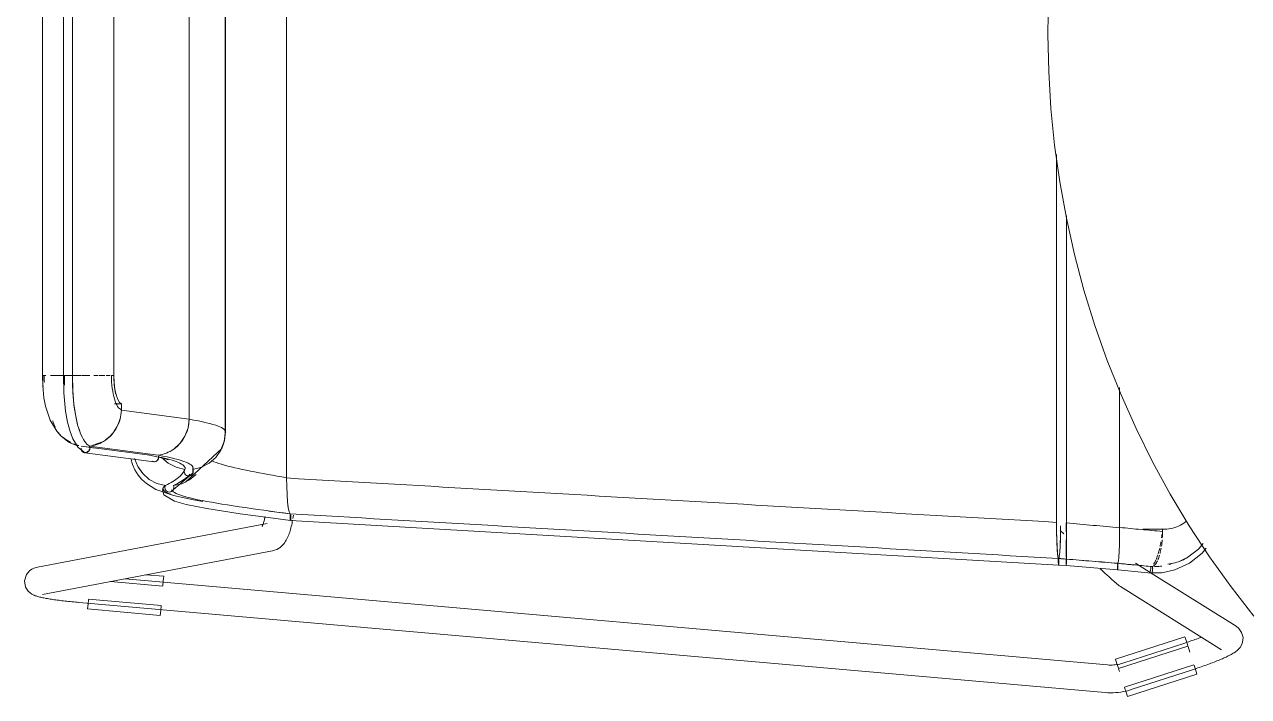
# Model space of a CAD drawing. Header units: millimetres. Extents: x 155927 to 317870, y -36033 to 97293.
# Drawn here: x 168905 to 169434, y 12020 to 12310 of the extents above; entities that cross this region are included whole.
import ezdxf

# ---------------------------------------------------------------- set-up
doc = ezdxf.new("R2010")
doc.units = ezdxf.units.MM
doc.header["$MEASUREMENT"] = 0
doc.layers.add('I-FURN', color=8, linetype='CONTINUOUS', lineweight=9)

msp = doc.modelspace()

# ---------------------------------------------------------------- linework, layer by layer
at = {"layer": 'I-FURN'}
for p, q in [((169018.32, 12497.7), (169018.32, 12114.3)), ((169018.32, 12114.3), (169018.32, 12497.7)), ((168991.82, 12478.39), (168991.82, 12133.6)), ((168991.82, 12133.6), (168991.82, 12478.39)), ((168976.22, 12472.35), (168976.22, 12139.64)), ((168976.22, 12139.64), (168976.22, 12472.35)), ((168912.86, 12453.42), (168912.86, 12158.57)), ((168921.89, 12453.42), (168921.89, 12158.57)), ((168925.86, 12158.57), (168925.86, 12453.42)), ((168943.7, 12453.42), (168943.7, 12158.57)), ((168943.76, 12158.57), (168943.76, 12453.42)), ((168991.97, 12134.14), (168991.97, 12438.94)), ((169347.45, 12314.63), (169347.36, 12306)), ((169347.36, 12306), (169347.68, 12290)), ((169347.68, 12290), (169348.64, 12274.03)), ((169348.64, 12274.03), (169350.24, 12258.11)), ((169350.24, 12258.11), (169352.47, 12242.27)), ((169351.06, 12254.14), (169351.06, 12095.04)), ((169351.06, 12095.04), (169351.06, 12254.14)), ((169352.47, 12242.27), (169355.33, 12226.53)), ((169355.33, 12226.53), (169358.82, 12210.91)), ((169355.37, 12227.78), (169355.37, 12094.78)), ((169355.37, 12094.78), (169355.37, 12227.78)), ((169358.82, 12210.91), (169362.94, 12195.45)), ((169362.94, 12195.45), (169367.67, 12180.17)), ((169367.67, 12180.17), (169373, 12165.09)), ((169373, 12165.09), (169378.94, 12150.23)), ((168912.86, 12158.57), (168913.03, 12158.57)), ((168912.94, 12154.05), (168912.86, 12158.57)), ((168914.35, 12158.57), (168912.87, 12158.57)), ((168918.95, 12158.57), (168916.38, 12158.57)), ((168919.11, 12158.57), (168922.14, 12158.57)), ((168922.14, 12158.57), (168919.12, 12158.57)), ((168925.85, 12158.57), (168921.89, 12158.57)), ((168922.04, 12151.01), (168921.89, 12158.57)), ((168921.89, 12158.57), (168921.96, 12158.57)), ((168921.96, 12158.57), (168922.16, 12158.57)), ((168922.16, 12158.57), (168922.46, 12158.57)), ((168922.46, 12158.57), (168922.85, 12158.57)), ((168922.85, 12158.57), (168923.31, 12158.57)), ((168923.31, 12158.57), (168923.8, 12158.57)), ((168923.8, 12158.57), (168924.3, 12158.57)), ((168924.3, 12158.57), (168924.77, 12158.57)), ((168924.77, 12158.57), (168925.19, 12158.57)), ((168925.19, 12158.57), (168925.52, 12158.57)), ((168925.52, 12158.57), (168925.74, 12158.57)), ((168925.74, 12158.57), (168925.85, 12158.57)), ((168925.83, 12158.57), (168929.64, 12158.57)), ((168929.64, 12158.57), (168925.83, 12158.57)), ((168925.85, 12158.57), (168925.94, 12152.16)), ((168933.39, 12158.57), (168929.83, 12158.57)), ((168936.86, 12158.57), (168935.02, 12158.57)), ((168939.84, 12158.57), (168937.38, 12158.57)), ((168942.17, 12158.57), (168940.43, 12158.57)), ((168943.86, 12155.53), (168943.76, 12158.57)), ((168913.46, 12148.84), (168912.94, 12154.05)), ((168922.84, 12143.12), (168922.04, 12151.01)), ((168925.94, 12152.16), (168926.42, 12146.17)), ((168944.18, 12152.68), (168943.86, 12155.53)), ((168944.69, 12150.19), (168944.18, 12152.68)), ((169378.34, 12092.84), (169378.34, 12153.32)), ((169378.34, 12153.32), (169378.34, 12092.84)), ((168914.11, 12145.35), (168913.46, 12148.84)), ((168916.13, 12139.19), (168914.11, 12145.35)), ((168926.42, 12146.17), (168927.25, 12140.74)), ((168944.01, 12146.22), (168947.01, 12146.22)), ((168945.36, 12148.21), (168944.69, 12150.19)), ((168946.15, 12146.85), (168945.36, 12148.21)), ((168947.01, 12146.22), (168946.15, 12146.85)), ((168946.95, 12143.5), (168947.01, 12146.22)), ((169378.94, 12150.23), (169385.46, 12135.62)), ((168923.71, 12138.41), (168922.84, 12143.12)), ((168927.25, 12140.74), (168928.05, 12137.24)), ((168976.22, 12139.64), (168946.95, 12143.5)), ((168919, 12134.48), (168916.13, 12139.19)), ((168920.83, 12132.5), (168919, 12134.48)), ((168924.79, 12134.36), (168923.71, 12138.41)), ((168928.05, 12137.24), (168928.93, 12134.41)), ((168974.43, 12132.32), (168975.75, 12135.87)), ((168975.75, 12135.87), (168976.22, 12139.64)), ((169385.46, 12135.62), (169392.56, 12121.28)), ((168922.9, 12130.83), (168920.83, 12132.5)), ((168925.17, 12129.5), (168922.9, 12130.83)), ((168925.98, 12131.2), (168924.79, 12134.36)), ((168928.28, 12127.37), (168925.98, 12131.2)), ((168928.93, 12134.41), (168929.12, 12133.9)), ((168969.61, 12126.72), (168972.35, 12129.21)), ((168972.35, 12129.21), (168974.43, 12132.32)), ((168989.81, 12125.93), (168991.53, 12130.39)), ((168991.34, 12129.81), (168989.98, 12126.25)), ((168989.98, 12126.24), (168991.35, 12129.81)), ((168991.82, 12133.6), (168991.34, 12129.81)), ((168991.35, 12129.81), (168991.82, 12133.6)), ((168991.53, 12130.39), (168991.97, 12134.14)), ((168930.66, 12125.47), (168928.28, 12127.37)), ((168959.3, 12124.11), (168929.6, 12127.96)), ((168935.57, 12127.19), (168930.8, 12127.8)), ((168960.94, 12121.26), (168931.16, 12125.12)), ((168962.85, 12124.09), (168933.15, 12127.94)), ((168964.81, 12122.86), (168958.52, 12124.24)), ((168974.71, 12112.43), (168990.4, 12127.03)), ((168989.98, 12126.25), (168987.81, 12123.11)), ((168987.81, 12123.11), (168989.98, 12126.24)), ((168990.4, 12127.03), (168991.11, 12128.95)), ((168951.09, 12122.58), (168951.75, 12120.07)), ((168951.75, 12120.07), (168952.78, 12117.7)), ((168952.6, 12122.72), (168954, 12119.2)), ((168954, 12119.2), (168956.18, 12116.12)), ((168960.26, 12121.5), (168960.7, 12121.31)), ((168960.7, 12121.31), (168961.17, 12121.25)), ((168961.17, 12121.25), (168961.64, 12121.32)), ((168961.64, 12121.32), (168962.08, 12121.5)), ((168962.08, 12121.5), (168962.47, 12121.8)), ((168962.47, 12121.8), (168962.77, 12122.18)), ((168962.77, 12122.18), (168962.96, 12122.63)), ((168962.96, 12122.63), (168963.04, 12123.12)), ((168963.04, 12123.12), (168963, 12123.62)), ((168964.34, 12123.11), (168967.21, 12120.6)), ((168967.24, 12122.11), (168964.81, 12122.86)), ((168967.21, 12120.6), (168970.61, 12118.84)), ((168970.61, 12118.84), (168974.32, 12117.95)), ((168977.8, 12116.14), (168977.85, 12119.02)), ((168977.83, 12117.95), (168981.54, 12118.84)), ((168984.93, 12120.6), (168981.54, 12118.85)), ((168981.54, 12118.84), (168984.94, 12120.6)), ((168987.81, 12123.11), (168984.93, 12120.6)), ((168984.94, 12120.6), (168987.81, 12123.11)), ((169392.56, 12121.28), (169400.23, 12107.24)), ((168952.78, 12117.7), (168954.15, 12115.5)), ((168954.15, 12115.5), (168955.84, 12113.53)), ((168956.18, 12116.12), (168954.44, 12118.45)), ((168955.84, 12113.53), (168957.8, 12111.79)), ((168956.18, 12116.12), (168959, 12113.64)), ((168959, 12113.64), (168962.32, 12111.9)), ((168968.51, 12108.32), (168977.93, 12116.44)), ((168976.38, 12113.38), (168973.05, 12111.73)), ((168973.06, 12111.73), (168976.38, 12113.37)), ((168974.04, 12117.27), (168974.22, 12117.71)), ((168974.16, 12117.48), (168974.12, 12116.98)), ((168974.12, 12116.98), (168974.21, 12116.49)), ((168974.13, 12116.99), (168974.16, 12117.48)), ((168974.21, 12116.5), (168974.13, 12116.99)), ((168974.16, 12117.48), (168974.33, 12117.95)), ((168974.32, 12117.95), (168974.16, 12117.48)), ((168974.41, 12116.05), (168974.21, 12116.5)), ((168974.21, 12116.49), (168974.41, 12116.04)), ((168974.72, 12115.66), (168974.41, 12116.05)), ((168974.41, 12116.04), (168974.72, 12115.66)), ((168975.13, 12115.37), (168974.72, 12115.66)), ((168974.72, 12115.66), (168975.12, 12115.36)), ((168975.12, 12115.36), (168975.59, 12115.18)), ((168975.59, 12115.18), (168975.13, 12115.37)), ((168976.08, 12115.11), (168975.59, 12115.18)), ((168975.59, 12115.18), (168976.08, 12115.11)), ((168976.57, 12115.18), (168976.08, 12115.11)), ((168976.08, 12115.11), (168976.57, 12115.18)), ((168979.22, 12115.77), (168976.38, 12113.38)), ((168976.38, 12113.37), (168979.21, 12115.77)), ((168977.03, 12115.37), (168976.57, 12115.18)), ((168976.57, 12115.18), (168977.03, 12115.36)), ((168977.43, 12115.66), (168977.03, 12115.37)), ((168977.03, 12115.36), (168977.43, 12115.66)), ((168977.74, 12116.05), (168977.43, 12115.66)), ((168977.43, 12115.66), (168977.75, 12116.04)), ((168977.95, 12116.5), (168977.74, 12116.05)), ((168977.75, 12116.04), (168977.95, 12116.49)), ((168977.83, 12117.95), (168977.99, 12117.48)), ((168977.99, 12117.48), (168977.83, 12117.95)), ((168978.03, 12116.99), (168977.95, 12116.5)), ((168977.95, 12116.49), (168978.03, 12116.98)), ((168977.99, 12117.48), (168978.03, 12116.99)), ((168978.03, 12116.98), (168977.99, 12117.48)), ((169018.32, 12114.3), (169018.38, 12110.53)), ((169018.38, 12110.53), (169018.32, 12114.22)), ((168957.8, 12111.79), (168961.91, 12109.29)), ((168961.91, 12109.29), (168969.54, 12106.61)), ((168962.32, 12111.9), (168965.95, 12110.99)), ((168964.74, 12109.17), (168965.03, 12110.09)), ((168965.27, 12106.99), (168964.74, 12109.17)), ((168965.75, 12110.03), (168965.79, 12110.52)), ((168965.79, 12110.52), (168965.75, 12110.02)), ((168965.82, 12109.53), (168965.75, 12110.03)), ((168965.75, 12110.02), (168965.82, 12109.53)), ((168965.79, 12110.52), (168965.96, 12110.99)), ((168965.95, 12110.99), (168965.79, 12110.52)), ((168966.02, 12109.08), (168965.82, 12109.53)), ((168965.82, 12109.53), (168966.02, 12109.07)), ((168966.33, 12108.69), (168966.02, 12109.08)), ((168966.02, 12109.07), (168966.32, 12108.69)), ((168966.32, 12108.69), (168966.72, 12108.39)), ((168966.72, 12108.39), (168966.33, 12108.69)), ((168967.17, 12108.19), (168966.72, 12108.39)), ((168966.72, 12108.39), (168967.17, 12108.19)), ((168967.66, 12108.12), (168967.17, 12108.19)), ((168967.17, 12108.19), (168967.66, 12108.12)), ((168968.14, 12108.18), (168967.66, 12108.12)), ((168967.66, 12108.12), (168968.14, 12108.18)), ((168968.6, 12108.36), (168968.14, 12108.18)), ((168968.14, 12108.18), (168968.6, 12108.36)), ((168968.78, 12108.47), (168968.57, 12108.34)), ((168969, 12108.65), (168968.6, 12108.36)), ((168968.6, 12108.36), (168969.01, 12108.65)), ((168969.32, 12109.03), (168969, 12108.65)), ((168969.01, 12108.65), (168969.32, 12109.03)), ((168969.53, 12109.48), (168969.32, 12109.03)), ((168969.32, 12109.03), (168969.53, 12109.48)), ((168973.05, 12111.73), (168969.44, 12110.94)), ((168969.44, 12110.94), (168973.06, 12111.73)), ((168969.44, 12110.94), (168969.59, 12110.47)), ((168969.59, 12110.47), (168969.44, 12110.94)), ((168969.62, 12109.97), (168969.53, 12109.48)), ((168969.53, 12109.48), (168969.62, 12109.97)), ((168969.59, 12110.47), (168969.62, 12109.97)), ((168969.62, 12109.97), (168969.59, 12110.47)), ((169018.38, 12110.53), (169018.53, 12106.99)), ((169018.53, 12106.99), (169018.38, 12110.46)), ((168969.9, 12104.22), (168965.27, 12106.99)), ((168969.54, 12106.61), (168978.06, 12104.72)), ((168974.9, 12102.81), (168969.9, 12104.22)), ((168983.92, 12101.01), (168974.9, 12102.81)), ((168978.06, 12104.72), (168982.13, 12103.99)), ((169018.53, 12106.99), (169018.77, 12103.89)), ((169018.77, 12103.89), (169018.54, 12106.94)), ((169018.77, 12103.89), (169019.08, 12101.4)), ((169019.09, 12101.39), (169018.78, 12103.86)), ((169400.23, 12107.24), (169408.46, 12093.52)), ((168990.24, 12099.97), (168983.92, 12101.01)), ((168998.25, 12098.79), (168990.24, 12099.97)), ((169008.18, 12097.44), (168998.25, 12098.79)), ((169008.93, 12097.03), (169009.03, 12097.52)), ((169019.08, 12101.4), (169019.45, 12099.65)), ((169019.45, 12099.65), (169019.09, 12101.39)), ((169019.85, 12098.74), (169019.45, 12099.65)), ((169019.45, 12099.65), (169019.85, 12098.75)), ((169019.85, 12098.75), (169019.83, 12098.28)), ((169019.83, 12098.27), (169019.85, 12098.74)), ((169019.83, 12098.28), (169019.83, 12097.78)), ((169019.83, 12097.78), (169019.83, 12098.27)), ((169019.83, 12097.78), (169019.84, 12097.29)), ((169019.84, 12097.28), (169019.83, 12097.78)), ((169020.24, 12097.25), (169020.25, 12097.74)), ((169020.25, 12097.74), (169020.25, 12098.24)), ((169020.25, 12098.24), (169020.25, 12097.74)), ((169020.25, 12097.74), (169020.25, 12097.24)), ((169021.17, 12097.4), (169021.27, 12098.13)), ((169009.96, 12094.48), (168910.67, 12075.66)), ((169007.73, 12093.26), (169007.75, 12093.28)), ((169007.75, 12093.28), (169007.79, 12093.36)), ((169007.79, 12093.36), (169007.84, 12093.44)), ((169007.84, 12093.44), (169007.91, 12093.6)), ((169007.91, 12093.6), (169008, 12093.79)), ((169008, 12093.79), (169008.09, 12094.02)), ((169008.09, 12094.02), (169008.19, 12094.29)), ((169020.04, 12095.88), (169008.18, 12097.44)), ((169008.19, 12094.29), (169008.3, 12094.59)), ((169008.3, 12094.59), (169008.41, 12094.93)), ((169008.41, 12094.93), (169008.52, 12095.3)), ((169008.52, 12095.3), (169008.62, 12095.69)), ((169008.62, 12095.69), (169008.73, 12096.11)), ((169008.73, 12096.11), (169008.83, 12096.56)), ((169008.83, 12096.56), (169008.93, 12097.03)), ((169019.84, 12097.29), (169019.86, 12096.83)), ((169019.86, 12096.83), (169019.84, 12097.28)), ((169019.86, 12096.83), (169019.89, 12096.44)), ((169019.89, 12096.44), (169019.86, 12096.83)), ((169019.89, 12096.44), (169019.94, 12096.15)), ((169019.94, 12096.14), (169019.89, 12096.44)), ((169019.94, 12096.15), (169019.99, 12095.95)), ((169019.99, 12095.95), (169019.94, 12096.14)), ((169019.99, 12095.95), (169020.04, 12095.88)), ((169020.04, 12095.88), (169019.99, 12095.95)), ((169020.04, 12095.88), (169020.09, 12095.94)), ((169020.09, 12095.94), (169020.04, 12095.88)), ((169020.04, 12095.88), (169351.95, 12076.59)), ((169020.06, 12092.01), (169020.23, 12092.64)), ((169020.09, 12095.94), (169020.14, 12096.13)), ((169020.14, 12096.12), (169020.09, 12095.94)), ((169020.14, 12096.13), (169020.19, 12096.42)), ((169020.19, 12096.41), (169020.14, 12096.12)), ((169020.19, 12096.42), (169020.22, 12096.8)), ((169020.22, 12096.79), (169020.19, 12096.41)), ((169020.22, 12096.8), (169020.24, 12097.25)), ((169020.25, 12097.24), (169020.22, 12096.79)), ((169020.23, 12092.64), (169020.39, 12093.29)), ((169020.39, 12093.29), (169020.55, 12093.94)), ((169020.55, 12093.94), (169020.69, 12094.61)), ((169020.69, 12094.61), (169020.82, 12095.29)), ((169020.82, 12095.29), (169020.95, 12095.98)), ((169021.06, 12096.69), (169021.17, 12097.4)), ((169351.06, 12095.04), (169351.08, 12091.26)), ((169352.82, 12091.25), (169352.84, 12093.51)), ((169355.25, 12090.99), (169355.24, 12094.77)), ((169355.24, 12094.77), (169355.25, 12090.99)), ((169355.37, 12094.78), (169355.37, 12090.99)), ((169355.37, 12090.99), (169355.37, 12094.78)), ((169378.31, 12089.08), (169378.34, 12092.84)), ((169378.34, 12092.72), (169378.31, 12089.07)), ((169396.89, 12092.19), (169396.89, 12091.14)), ((169408.46, 12093.52), (169417.23, 12080.14)), ((169017.88, 12086.86), (169018.21, 12087.4)), ((169018.21, 12087.4), (169018.5, 12087.93)), ((169018.5, 12087.93), (169018.77, 12088.49)), ((169018.77, 12088.49), (169019.02, 12089.05)), ((169019.02, 12089.05), (169019.26, 12089.62)), ((169019.26, 12089.62), (169019.48, 12090.2)), ((169019.48, 12090.2), (169019.68, 12090.79)), ((169019.68, 12090.79), (169019.88, 12091.4)), ((169019.88, 12091.4), (169020.06, 12092.01)), ((169351.08, 12091.26), (169351.16, 12087.7)), ((169351.16, 12087.7), (169351.28, 12084.57)), ((169352.61, 12084.58), (169352.74, 12087.7)), ((169352.7, 12091.56), (169354.23, 12090.08)), ((169352.74, 12087.7), (169352.82, 12091.25)), ((169355.26, 12084.31), (169355.25, 12087.43)), ((169355.25, 12087.43), (169355.26, 12084.31)), ((169355.37, 12090.99), (169355.36, 12087.43)), ((169355.36, 12087.42), (169355.37, 12090.99)), ((169355.36, 12087.42), (169355.36, 12084.3)), ((169355.36, 12084.29), (169355.36, 12087.42)), ((169378.31, 12088.98), (169378.24, 12085.54)), ((169378.24, 12085.54), (169378.31, 12088.98)), ((169388.38, 12092.13), (169398.13, 12092.13)), ((168912.9, 12063.87), (169012.19, 12082.69)), ((169012.19, 12082.69), (169013.18, 12082.95)), ((169013.18, 12082.95), (169014.08, 12083.31)), ((169014.08, 12083.31), (169014.87, 12083.75)), ((169014.87, 12083.75), (169015.55, 12084.23)), ((169015.55, 12084.23), (169016.15, 12084.74)), ((169016.15, 12084.74), (169016.67, 12085.26)), ((169016.67, 12085.26), (169017.12, 12085.79)), ((169017.12, 12085.79), (169017.52, 12086.32)), ((169017.52, 12086.32), (169017.88, 12086.86)), ((169351.28, 12084.57), (169351.45, 12082.06)), ((169351.45, 12082.06), (169351.64, 12080.31)), ((169352.26, 12080.33), (169352.45, 12082.09)), ((169352.45, 12082.09), (169352.61, 12084.58)), ((169355.27, 12081.81), (169355.26, 12084.31)), ((169355.26, 12084.31), (169355.27, 12081.81)), ((169355.29, 12080.06), (169355.27, 12081.81)), ((169355.27, 12081.81), (169355.29, 12080.06)), ((169355.34, 12081.79), (169355.33, 12080.04)), ((169355.33, 12080.04), (169355.34, 12081.79)), ((169355.36, 12084.29), (169355.34, 12081.79)), ((169355.34, 12081.79), (169355.36, 12084.29)), ((169377.97, 12079.97), (169378.13, 12082.44)), ((169378.12, 12082.4), (169377.97, 12079.96)), ((169378.24, 12085.48), (169378.12, 12082.44)), ((169378.13, 12082.44), (169378.24, 12085.54)), ((169412.4, 12083.46), (169407.82, 12079.97)), ((169414.06, 12081.73), (169408.53, 12077.39)), ((169414.39, 12085.85), (169412.4, 12083.46)), ((169415.74, 12083.83), (169414.06, 12081.73)), ((169351.64, 12080.31), (169351.85, 12079.43)), ((169351.85, 12079.43), (169351.84, 12078.96)), ((169351.84, 12078.96), (169351.84, 12078.46)), ((169351.84, 12078.46), (169351.84, 12077.97)), ((169351.84, 12077.97), (169351.86, 12077.52)), ((169351.86, 12077.52), (169351.87, 12077.14)), ((169351.87, 12077.14), (169351.9, 12076.84)), ((169351.9, 12076.84), (169351.92, 12076.66)), ((169351.92, 12076.66), (169351.95, 12076.59)), ((169351.95, 12076.59), (169351.98, 12076.66)), ((169355.31, 12076.32), (169351.95, 12076.59)), ((169351.98, 12076.66), (169352, 12076.85)), ((169352, 12076.85), (169352.03, 12077.14)), ((169352.03, 12077.14), (169352.04, 12077.53)), ((169352.04, 12077.53), (169352.06, 12077.98)), ((169352.05, 12079.43), (169352.26, 12080.33)), ((169352.06, 12078.96), (169352.05, 12079.43)), ((169352.06, 12078.47), (169352.06, 12078.96)), ((169352.06, 12077.98), (169352.06, 12078.47)), ((169355.3, 12078.69), (169355.3, 12079.16)), ((169355.3, 12079.16), (169355.3, 12078.69)), ((169355.3, 12078.2), (169355.3, 12078.69)), ((169355.3, 12078.69), (169355.3, 12078.19)), ((169355.3, 12077.71), (169355.3, 12078.2)), ((169355.3, 12078.19), (169355.3, 12077.7)), ((169355.3, 12077.25), (169355.3, 12077.71)), ((169355.3, 12077.7), (169355.3, 12077.25)), ((169355.3, 12076.87), (169355.3, 12077.25)), ((169355.3, 12077.25), (169355.3, 12076.87)), ((169355.32, 12077.25), (169355.31, 12076.87)), ((169355.31, 12076.86), (169355.32, 12077.24)), ((169355.31, 12076.87), (169355.31, 12076.57)), ((169355.31, 12076.57), (169355.31, 12076.86)), ((169355.31, 12076.39), (169355.31, 12076.32)), ((169355.31, 12076.32), (169355.31, 12076.39)), ((169355.31, 12076.38), (169355.31, 12076.32)), ((169355.31, 12076.32), (169355.31, 12076.38)), ((169355.31, 12076.32), (169377.51, 12074.49)), ((169355.33, 12080.04), (169355.32, 12079.16)), ((169355.32, 12079.15), (169355.33, 12080.04)), ((169355.32, 12079.16), (169355.32, 12078.69)), ((169355.32, 12078.68), (169355.32, 12079.15)), ((169355.32, 12078.69), (169355.32, 12078.19)), ((169355.32, 12078.19), (169355.32, 12078.68)), ((169355.32, 12078.19), (169355.32, 12077.7)), ((169355.32, 12077.7), (169355.32, 12078.19)), ((169355.32, 12077.7), (169355.32, 12077.25)), ((169355.32, 12077.24), (169355.32, 12077.7)), ((169377.42, 12077.33), (169377.41, 12076.85)), ((169377.41, 12076.86), (169377.42, 12077.33)), ((169377.41, 12076.36), (169377.41, 12075.86)), ((169377.41, 12075.87), (169377.41, 12076.36)), ((169377.79, 12078.23), (169377.6, 12077.34)), ((169377.6, 12077.34), (169377.8, 12078.23)), ((169377.61, 12076.87), (169377.6, 12077.34)), ((169377.6, 12077.34), (169377.61, 12076.87)), ((169377.61, 12076.37), (169377.61, 12076.87)), ((169377.61, 12076.87), (169377.61, 12076.37)), ((169377.61, 12075.88), (169377.61, 12076.37)), ((169377.61, 12076.37), (169377.61, 12075.88)), ((169377.8, 12078.23), (169377.97, 12079.97)), ((169377.97, 12079.95), (169377.8, 12078.23)), ((169391.59, 12073.37), (169385.15, 12077.41)), ((169408.53, 12077.39), (169402.22, 12074.49)), ((169407.82, 12079.97), (169404.13, 12078.06)), ((169417.23, 12080.14), (169426.52, 12067.12)), ((168905.91, 12072.53), (168905.08, 12069.78)), ((168905.91, 12072.53), (168907.23, 12074.1)), ((168907.23, 12074.1), (168908.31, 12074.85)), ((168908.31, 12074.85), (168909.12, 12075.23)), ((168909.12, 12075.23), (168909.74, 12075.44)), ((168909.74, 12075.44), (168910.25, 12075.58)), ((168910.25, 12075.58), (168910.67, 12075.66)), ((168965.26, 12071.73), (168957.36, 12072.42)), ((168965.26, 12071.73), (168965.08, 12069.69)), ((169370.47, 12074.52), (169370, 12074.96)), ((169370.93, 12074.09), (169370.47, 12074.52)), ((169371.39, 12073.66), (169370.93, 12074.09)), ((169371.83, 12073.25), (169371.39, 12073.66)), ((169372.27, 12072.85), (169371.83, 12073.25)), ((169372.69, 12072.45), (169372.27, 12072.85)), ((169373.1, 12072.07), (169372.69, 12072.45)), ((169373.51, 12071.71), (169373.1, 12072.07)), ((169373.9, 12071.35), (169373.51, 12071.71)), ((169374.27, 12071.01), (169373.9, 12071.35)), ((169374.64, 12070.68), (169374.27, 12071.01)), ((169377.42, 12075.42), (169377.41, 12075.87)), ((169377.41, 12075.86), (169377.42, 12075.41)), ((169377.44, 12075.04), (169377.42, 12075.42)), ((169377.42, 12075.41), (169377.44, 12075.03)), ((169377.46, 12074.74), (169377.44, 12075.04)), ((169377.44, 12075.03), (169377.46, 12074.74)), ((169377.46, 12074.74), (169377.48, 12074.55)), ((169377.48, 12074.56), (169377.46, 12074.74)), ((169377.51, 12074.49), (169377.48, 12074.56)), ((169377.48, 12074.55), (169377.51, 12074.49)), ((169377.54, 12074.56), (169377.51, 12074.49)), ((169377.51, 12074.49), (169377.54, 12074.56)), ((169377.51, 12074.49), (169392, 12073.07)), ((169377.54, 12074.56), (169377.56, 12074.75)), ((169377.58, 12075.05), (169377.56, 12074.75)), ((169377.56, 12074.75), (169377.58, 12075.04)), ((169377.58, 12075.04), (169377.6, 12075.43)), ((169377.6, 12075.43), (169377.58, 12075.05)), ((169377.6, 12075.43), (169377.61, 12075.88)), ((169377.61, 12075.88), (169377.6, 12075.43)), ((169396.57, 12073.28), (169391.11, 12073.19)), ((169428.73, 12050.1), (169391.97, 12073.14)), ((169402.22, 12074.49), (169396.57, 12073.28)), ((168905.08, 12069.78), (168905.56, 12067.02)), ((168905.56, 12067.02), (168906.6, 12065.36)), ((168942.28, 12069.48), (168964.88, 12067.5)), ((169373.12, 12033.4), (168948.62, 12070.69)), ((168965.08, 12069.69), (168964.89, 12067.62)), ((169374.99, 12070.36), (169374.64, 12070.68)), ((169375.33, 12070.06), (169374.99, 12070.36)), ((169375.65, 12069.77), (169375.33, 12070.06)), ((169375.96, 12069.5), (169375.65, 12069.77)), ((169376.25, 12069.24), (169375.96, 12069.5)), ((169376.53, 12069), (169376.25, 12069.24)), ((169376.8, 12068.77), (169376.53, 12069)), ((169377.05, 12068.56), (169376.8, 12068.77)), ((169377.29, 12068.35), (169377.05, 12068.56)), ((169377.52, 12068.16), (169377.29, 12068.35)), ((169377.74, 12067.98), (169377.52, 12068.16)), ((169377.97, 12067.81), (169377.74, 12067.98)), ((169378.2, 12067.64), (169377.97, 12067.81)), ((169378.45, 12067.45), (169378.2, 12067.64)), ((169378.78, 12067.24), (169378.45, 12067.45)), ((169378.78, 12067.24), (169422.36, 12039.93)), ((169426.52, 12067.12), (169436.33, 12054.48)), ((168906.6, 12065.36), (168907.51, 12064.51)), ((168907.51, 12064.51), (168908.21, 12064.03)), ((168908.21, 12064.03), (168908.77, 12063.72)), ((168908.77, 12063.72), (168909.25, 12063.51)), ((168909.25, 12063.51), (168909.68, 12063.34)), ((168909.68, 12063.34), (168910.08, 12063.2)), ((168910.08, 12063.2), (168910.48, 12063.07)), ((168910.48, 12063.07), (168910.87, 12062.96)), ((168910.87, 12062.96), (168911.27, 12062.85)), ((168911.27, 12062.85), (168911.69, 12062.75)), ((168911.69, 12062.75), (168912.11, 12062.65)), ((168912.11, 12062.65), (168912.56, 12062.55)), ((168912.56, 12062.55), (168913.02, 12062.45)), ((168913.02, 12062.45), (168913.49, 12062.36)), ((168913.49, 12062.36), (168913.99, 12062.26)), ((168913.99, 12062.26), (168914.5, 12062.17)), ((168914.5, 12062.17), (168915.04, 12062.07)), ((168915.04, 12062.07), (168915.59, 12061.98)), ((168915.59, 12061.98), (168916.16, 12061.89)), ((168916.16, 12061.89), (168916.74, 12061.8)), ((168916.74, 12061.8), (168917.35, 12061.7)), ((168917.35, 12061.7), (168917.97, 12061.61)), ((168917.97, 12061.61), (168918.6, 12061.52)), ((168918.6, 12061.52), (168919.25, 12061.43)), ((168919.25, 12061.43), (168919.91, 12061.35)), ((168919.91, 12061.35), (168920.59, 12061.26)), ((168920.59, 12061.26), (168921.28, 12061.17)), ((168921.28, 12061.17), (168921.97, 12061.09)), ((168921.97, 12061.09), (168922.68, 12061.01)), ((168922.68, 12061.01), (168923.4, 12060.93)), ((168923.4, 12060.93), (168924.13, 12060.85)), ((168924.13, 12060.85), (168924.86, 12060.77)), ((168924.86, 12060.77), (168925.6, 12060.69)), ((168925.6, 12060.69), (168926.34, 12060.62)), ((168926.34, 12060.62), (168927.09, 12060.55)), ((168927.09, 12060.55), (168927.84, 12060.48)), ((168927.84, 12060.48), (168928.59, 12060.41)), ((168932.54, 12059.62), (168932.72, 12061.69)), ((168964.14, 12059.05), (168932.73, 12061.81)), ((168928.59, 12060.41), (168928.75, 12060.39)), ((168928.75, 12060.39), (169372.07, 12021.45)), ((168932.36, 12057.58), (168932.54, 12059.62)), ((168963.77, 12054.82), (168932.36, 12057.58)), ((168963.95, 12056.86), (168963.77, 12054.82)), ((168964.13, 12058.93), (168963.95, 12056.86)), ((169429.85, 12049.21), (169428.73, 12050.1)), ((169406.55, 12045.58), (169376.54, 12035.89)), ((169406.55, 12045.58), (169407.18, 12043.62)), ((169411.57, 12044.59), (169410.91, 12044.36)), ((169412.22, 12044.83), (169411.57, 12044.59)), ((169412.85, 12045.06), (169412.22, 12044.83)), ((169413.48, 12045.3), (169412.85, 12045.06)), ((169429.85, 12049.21), (169431.08, 12047.48)), ((169431.08, 12047.48), (169431.67, 12045.25)), ((169431.67, 12045.25), (169431.49, 12043.28)), ((169377.85, 12031.84), (169407.85, 12041.53)), ((169406.5, 12042.86), (169379.69, 12034.14)), ((169406.83, 12042.96), (169406.5, 12042.86)), ((169407.52, 12043.19), (169406.83, 12042.96)), ((169407.18, 12043.62), (169407.81, 12041.65)), ((169408.21, 12043.42), (169407.52, 12043.19)), ((169408.68, 12038.96), (169407.89, 12041.41)), ((169408.89, 12043.65), (169408.21, 12043.42)), ((169409.57, 12043.89), (169408.89, 12043.65)), ((169410.25, 12044.12), (169409.57, 12043.89)), ((169410.91, 12044.36), (169410.25, 12044.12)), ((169428.99, 12039.52), (169428.59, 12039.21)), ((169429.42, 12039.89), (169428.99, 12039.52)), ((169429.88, 12040.35), (169429.42, 12039.89)), ((169430.4, 12040.98), (169429.88, 12040.35)), ((169430.97, 12041.89), (169430.4, 12040.98)), ((169431.49, 12043.28), (169430.97, 12041.89)), ((169377.17, 12033.93), (169376.54, 12035.89)), ((169379.69, 12034.14), (169379.05, 12033.95)), ((169417.81, 12034.11), (169417.13, 12033.85)), ((169418.48, 12034.36), (169417.81, 12034.11)), ((169419.13, 12034.62), (169418.48, 12034.36)), ((169419.77, 12034.87), (169419.13, 12034.62)), ((169420.4, 12035.12), (169419.77, 12034.87)), ((169421.01, 12035.37), (169420.4, 12035.12)), ((169421.6, 12035.61), (169421.01, 12035.37)), ((169422.18, 12035.86), (169421.6, 12035.61)), ((169422.74, 12036.1), (169422.18, 12035.86)), ((169423.29, 12036.34), (169422.74, 12036.1)), ((169423.81, 12036.58), (169423.29, 12036.34)), ((169424.32, 12036.81), (169423.81, 12036.58)), ((169424.82, 12037.05), (169424.32, 12036.81)), ((169425.29, 12037.28), (169424.82, 12037.05)), ((169425.75, 12037.51), (169425.29, 12037.28)), ((169426.19, 12037.74), (169425.75, 12037.51)), ((169426.61, 12037.97), (169426.19, 12037.74)), ((169427.02, 12038.2), (169426.61, 12037.97)), ((169427.42, 12038.43), (169427.02, 12038.2)), ((169427.81, 12038.67), (169427.42, 12038.43)), ((169428.2, 12038.93), (169427.81, 12038.67)), ((169428.59, 12039.21), (169428.2, 12038.93)), ((169373.15, 12033.4), (169373.12, 12033.4)), ((169373.81, 12033.35), (169373.15, 12033.4)), ((169374.48, 12033.33), (169373.81, 12033.35)), ((169375.14, 12033.34), (169374.48, 12033.33)), ((169375.8, 12033.38), (169375.14, 12033.34)), ((169376.46, 12033.44), (169375.8, 12033.38)), ((169377.11, 12033.53), (169376.46, 12033.44)), ((169377.77, 12033.65), (169377.11, 12033.53)), ((169377.81, 12031.96), (169377.17, 12033.93)), ((169378.41, 12033.79), (169377.77, 12033.65)), ((169378.25, 12030.58), (169377.88, 12031.75)), ((169379.05, 12033.95), (169378.41, 12033.79)), ((169410.46, 12033.46), (169380.45, 12023.77)), ((169411.76, 12029.42), (169381.76, 12019.73)), ((169383.4, 12022.73), (169410.21, 12031.44)), ((169410.66, 12031.59), (169410.21, 12031.44)), ((169410.5, 12033.34), (169411.13, 12031.37)), ((169411.4, 12031.84), (169410.66, 12031.59)), ((169411.13, 12031.37), (169411.76, 12029.42)), ((169412.14, 12032.08), (169411.4, 12031.84)), ((169412.87, 12032.33), (169412.14, 12032.08)), ((169413.6, 12032.58), (169412.87, 12032.33)), ((169414.32, 12032.84), (169413.6, 12032.58)), ((169415.04, 12033.09), (169414.32, 12032.84)), ((169415.75, 12033.34), (169415.04, 12033.09)), ((169416.44, 12033.6), (169415.75, 12033.34)), ((169417.13, 12033.85), (169416.44, 12033.6)), ((169381.13, 12021.68), (169380.49, 12023.66)), ((169372.07, 12021.44), (169373.21, 12021.37)), ((169373.21, 12021.37), (169374.35, 12021.34)), ((169374.35, 12021.34), (169375.5, 12021.35)), ((169375.5, 12021.35), (169376.64, 12021.41)), ((169376.64, 12021.41), (169377.77, 12021.51)), ((169377.77, 12021.51), (169378.91, 12021.67)), ((169378.91, 12021.67), (169380.03, 12021.86)), ((169380.03, 12021.86), (169381.15, 12022.1)), ((169381.76, 12019.73), (169381.13, 12021.68)), ((169381.15, 12022.1), (169382.25, 12022.39)), ((169382.25, 12022.39), (169383.35, 12022.72)), ((169383.35, 12022.72), (169383.4, 12022.73))]:
    msp.add_line(p, q, dxfattribs=at)
for centre, major_axis, ratio, start_param, end_param in [((168917.13, 12158.57), (0, -12.4), 0.287441, 4.712389, 4.950404), ((168928.61, 12158.57), (15.75, 0), 0.000004, 5.8107, 5.99294), ((168961.15, 12139.77), (0, -15.78), 0.955139, 0.595876, 1.562553), ((168961.15, 12139.77), (0, -15.78), 0.955139, 0.112537, 0.354036), ((168961.15, 12139.77), (0, -15.78), 0.955139, 0.354206, 0.595753), ((168961.17, 12123.21), (0, -1.96), 0.955139, 5.775592, 8.064923)]:
    msp.add_ellipse(centre, major_axis=major_axis, ratio=ratio, start_param=start_param, end_param=end_param, dxfattribs=at)
for points in [[(168913.17, 12153.6), (168913.01, 12155.18), (168912.94, 12156.86), (168912.95, 12158.57)], [(168922.44, 12154.31), (168922.41, 12155.72), (168922.4, 12157.14), (168922.43, 12158.57)], [(168933.15, 12128.14), (168932.43, 12128.49), (168931.02, 12129.8), (168929.12, 12133.5), (168927.6, 12138.57), (168926.49, 12144.71), (168925.86, 12151.57), (168925.78, 12156.22), (168925.83, 12158.57)], [(168946.93, 12143.75), (168945.82, 12144), (168943.65, 12147.39), (168942.69, 12154.78), (168942.63, 12158.57)], [(168943.7, 12157.73), (168943.76, 12154.95), (168944.03, 12151.81), (168944.64, 12150.19)], [(168933.15, 12127.94), (168934.39, 12128.08), (168936.76, 12128.67), (168940.1, 12130.43), (168942.94, 12132.96), (168945.13, 12136.1), (168946.55, 12139.7), (168946.91, 12142.21), (168946.95, 12143.5)], [(168917.3, 12138.97), (168917.56, 12138.01), (168917.91, 12137.08), (168918.33, 12136.18)], [(168938.66, 12129.92), (168937.4, 12129.22), (168936.03, 12128.82), (168934.65, 12128.48)], [(168991.82, 12133.6), (168991.92, 12133.78), (168991.97, 12133.96), (168991.97, 12134.14)], [(168928.19, 12128.42), (168927.54, 12128.58), (168926.89, 12128.77), (168926.26, 12129.02)], [(168933.3, 12127.67), (168933.31, 12127.59), (168933.33, 12127.43), (168933.33, 12127.26), (168933.33, 12127.18)], [(168962.85, 12124.09), (168968.35, 12123.07), (168976.41, 12121.02), (168978.38, 12118.98), (168977.83, 12117.95)], [(169184.56, 12104.63), (169129.1, 12107.83), (169073.68, 12111.02), (169018.32, 12114.22)], [(169351.06, 12095.04), (169295.53, 12098.24), (169240, 12101.44), (169184.56, 12104.63)], [(169010.68, 12099.92), (169013.71, 12099.54), (169016.78, 12099.15), (169019.84, 12098.76)], [(169351.85, 12079.43), (169296.45, 12082.65), (169185.68, 12089.09), (169075.09, 12095.53), (169019.85, 12098.74)], [(169378.34, 12092.84), (169381.47, 12092.53), (169387.72, 12091.94), (169393.86, 12091.4), (169396.89, 12091.14)], [(169398.41, 12092.13), (169397.9, 12092.12), (169397.4, 12092.14), (169396.89, 12092.19)], [(169407.08, 12095.55), (169406.98, 12095.46), (169406.88, 12095.38), (169406.78, 12095.29)], [(169396.72, 12087.42), (169396.65, 12086.52), (169396.55, 12085.64), (169396.42, 12084.79)], [(169396.48, 12088.3), (169396.54, 12088.77), (169396.59, 12089.25), (169396.64, 12089.73)], [(169396.89, 12091.14), (169396.88, 12090.19), (169396.85, 12089.26), (169396.79, 12088.34)], [(169394.98, 12081.36), (169395.23, 12082.16), (169395.45, 12083.03), (169395.67, 12083.95)], [(169396.29, 12083.93), (169396.15, 12083.09), (169395.98, 12082.29), (169395.79, 12081.55)], [(169395.83, 12084.61), (169395.96, 12085.26), (169396.1, 12085.92), (169396.22, 12086.6)], [(169351.85, 12079.42), (169352.43, 12079.38), (169353.58, 12079.29), (169354.74, 12079.2), (169355.32, 12079.16)], [(169352.05, 12079.43), (169352.07, 12078.84), (169352.06, 12077.33), (169351.99, 12076.59), (169351.95, 12076.59)], [(169352.05, 12079.43), (169352.59, 12079.39), (169353.68, 12079.3), (169354.76, 12079.21), (169355.3, 12079.16)], [(169377.6, 12077.34), (169373.89, 12077.64), (169366.47, 12078.25), (169359.03, 12078.85), (169355.32, 12079.15)], [(169362.86, 12078.53), (169362.44, 12078.57), (169362.03, 12078.6), (169361.62, 12078.64)], [(169377.42, 12077.33), (169373.77, 12077.63), (169370.12, 12077.93), (169366.47, 12078.24)], [(169377.42, 12077.33), (169379.79, 12077.09), (169382.15, 12076.86), (169384.5, 12076.62)], [(169377.6, 12077.34), (169380.13, 12077.1), (169385.16, 12076.62), (169390.11, 12076.14), (169392.56, 12075.9)], [(169394.72, 12078.45), (169394.4, 12077.76), (169393.7, 12076.61), (169392.95, 12076.05), (169392.56, 12075.9)], [(169392.91, 12076.91), (169393.23, 12077.32), (169393.56, 12077.84), (169393.87, 12078.48)], [(169393.99, 12078.73), (169394.28, 12079.37), (169394.56, 12080.11), (169394.82, 12080.93)], [(169395.61, 12080.88), (169395.4, 12080.15), (169395.17, 12079.52), (169394.92, 12078.92)], [(169399.8, 12076.87), (169400.53, 12077.07), (169401.25, 12077.31), (169401.95, 12077.57)], [(169391.25, 12073.25), (169391.3, 12073.29), (169391.39, 12073.41), (169391.52, 12073.71), (169391.64, 12074.1), (169391.74, 12074.55), (169391.8, 12075.04), (169391.83, 12075.54), (169391.83, 12075.86), (169391.82, 12076)], [(169393.39, 12075.94), (169394.04, 12075.95), (169394.69, 12075.99), (169395.33, 12076.05)], [(169396.55, 12076.08), (169395.74, 12075.99), (169394.91, 12075.98), (169394.09, 12075.99)]]:
    msp.add_open_spline(points, degree=3, dxfattribs=at)
for points, knots in [([(168946.39, 12139.97), (168946.07, 12138.73), (168944.64, 12135.21), (168942.18, 12131.91), (168940.02, 12130.77)], [-0.8333333, -0.8333333, -0.8333333, -0.8333333, -0.6666667, -0.3333333, -0.3333333, -0.3333333, -0.3333333]), ([(168991.97, 12134.14), (168991.97, 12134.97), (168989.59, 12136.8), (168981.95, 12138.63), (168976.22, 12139.64)], [0.0892846, 0.0892846, 0.0892846, 0.0892846, 0.5, 1, 1, 1, 1]), ([(168919.48, 12134.22), (168919.75, 12133.82), (168920.79, 12132.44), (168922.95, 12130.44), (168925.8, 12128.83), (168927.74, 12128.36), (168928.51, 12128.2)], [0.434972, 0.434972, 0.434972, 0.434972, 0.5, 0.6666667, 0.8333333, 0.9407177, 0.9407177, 0.9407177, 0.9407177]), ([(168929.56, 12127.08), (168929.56, 12126.94), (168929.57, 12126.72), (168929.64, 12126.43), (168929.74, 12126.16), (168929.92, 12125.84), (168930.21, 12125.52), (168930.57, 12125.29), (168930.92, 12125.15), (168931.23, 12125.11), (168931.5, 12125.1), (168931.77, 12125.13), (168932.02, 12125.21), (168932.27, 12125.32), (168932.58, 12125.51), (168932.91, 12125.84), (168933.14, 12126.23), (168933.26, 12126.59), (168933.33, 12126.96), (168933.33, 12127.4), (168933.22, 12127.76), (168933.15, 12127.94)], [0.1111111, 0.1111111, 0.1111111, 0.1111111, 0.1666667, 0.1944444, 0.2222222, 0.2777778, 0.3333333, 0.3888889, 0.4444444, 0.4791667, 0.5138889, 0.5486111, 0.5833333, 0.6180556, 0.6527778, 0.7222222, 0.7916667, 0.8263889, 0.8611111, 0.9305556, 1, 1, 1, 1]), ([(168933.23, 12126.69), (168933.2, 12126.57), (168933.1, 12126.34), (168932.82, 12125.92), (168932.28, 12125.47), (168931.4, 12125.21), (168930.62, 12125.44), (168930.11, 12125.84), (168929.81, 12126.22), (168929.62, 12126.68), (168929.58, 12127.01), (168929.58, 12127.18)], [-0.8125, -0.8125, -0.8125, -0.8125, -0.765625, -0.71875, -0.625, -0.5, -0.375, -0.3125, -0.25, -0.1875, -0.125, -0.125, -0.125, -0.125]), ([(168962.94, 12123.4), (168966.65, 12122.61), (168973.14, 12120.79), (168974.87, 12118.98), (168974.33, 12117.95)], [0.1122148, 0.1122148, 0.1122148, 0.1122148, 0.5, 1, 1, 1, 1]), ([(169018.32, 12114.3), (169012.93, 12115.27), (169002.15, 12117.22), (168991.44, 12119.65), (168987.2, 12121.11), (168986.05, 12121.59)], [0, 0, 0, 0, 0.25, 0.5, 0.625, 0.625, 0.625, 0.625]), ([(168974.04, 12117.27), (168973.57, 12116.34), (168971.78, 12114.25), (168968.36, 12112.15), (168965.96, 12110.99)], [0.0974621, 0.0974621, 0.0974621, 0.0974621, 0.5, 1, 1, 1, 1]), ([(168976.57, 12115.82), (168976.18, 12115.36), (168974.5, 12113.74), (168971.85, 12112.11), (168969.44, 12110.94)], [0.303693, 0.303693, 0.303693, 0.303693, 0.5, 1, 1, 1, 1]), ([(168965.95, 12110.99), (168964.4, 12109.97), (168964.63, 12108.69), (168967.65, 12107.4), (168968.37, 12107.14)], [0, 0, 0, 0, 0.25, 0.3133981, 0.3133981, 0.3133981, 0.3133981]), ([(168968.56, 12109.11), (168968.75, 12108.71), (168970.35, 12107.28), (168978.65, 12104.84), (168997.09, 12101.8), (169012.3, 12099.76), (169019.85, 12098.75)], [0.1500588, 0.1500588, 0.1500588, 0.1500588, 0.25, 0.5, 0.75, 1, 1, 1, 1]), ([(169351.85, 12079.42), (169351.71, 12079.7), (169351.5, 12081.09), (169351.28, 12084.45), (169351.15, 12087.62), (169351.07, 12091.22), (169351.06, 12093.77), (169351.06, 12095.04)], [-1, -1, -1, -1, -0.666667, -0.5, -0.333333, -0.166667, 0, 0, 0, 0]), ([(169352.84, 12093.51), (169352.83, 12091.48), (169352.77, 12088.26), (169352.62, 12084.47), (169352.4, 12081.11), (169352.19, 12079.72), (169352.05, 12079.43)], [-0.9335619, -0.9335619, -0.9335619, -0.9335619, -0.6666667, -0.5, -0.3333333, 0, 0, 0, 0]), ([(169378.34, 12092.72), (169374.52, 12093.06), (169366.87, 12093.75), (169359.2, 12094.44), (169355.37, 12094.78)], [0.0000373, 0.0000373, 0.0000373, 0.0000373, 0.5, 0.9999999, 0.9999999, 0.9999999, 0.9999999]), ([(169406.78, 12095.29), (169405.88, 12094.53), (169402.88, 12092.6), (169399.28, 12091.97), (169396.89, 12092.19)], [0.5, 0.5, 0.5, 0.5, 0.6666667, 1, 1, 1, 1]), ([(169351.95, 12076.59), (169351.93, 12076.59), (169351.9, 12076.73), (169351.87, 12077.12), (169351.85, 12077.5), (169351.84, 12077.96), (169351.84, 12078.46), (169351.84, 12078.96), (169351.85, 12079.28), (169351.85, 12079.42)], [-0.498493, -0.498493, -0.498493, -0.498493, -0.375, -0.3125, -0.25, -0.1875, -0.125, -0.0625, 0, 0, 0, 0]), ([(169407.8, 12079.97), (169406.98, 12079.46), (169404.26, 12077.87), (169401.27, 12077.28), (169399.17, 12077)], [-0.4024189, -0.4024189, -0.4024189, -0.4024189, -0.3333333, -0.1789981, -0.1789981, -0.1789981, -0.1789981]), ([(169392.56, 12075.9), (169392.58, 12075.76), (169392.61, 12075.47), (169392.63, 12075.05), (169392.61, 12074.68), (169392.59, 12074.39), (169392.56, 12074.12), (169392.51, 12073.87), (169392.45, 12073.64), (169392.38, 12073.45), (169392.28, 12073.25), (169392.19, 12073.15), (169392.15, 12073.12)], [0, 0, 0, 0, 0.0555556, 0.1111111, 0.1666667, 0.1944444, 0.2222222, 0.2777778, 0.3055556, 0.3333333, 0.3888889, 0.4444444, 0.4444444, 0.4444444, 0.4444444])]:
    msp.add_open_spline(points, degree=3, knots=knots, dxfattribs=at)

doc.saveas('drawing.dxf')
